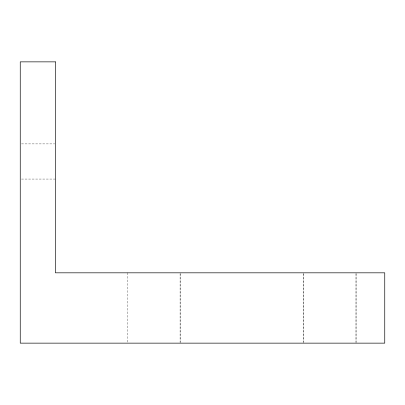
<?xml version="1.0" encoding="UTF-8"?>
<svg xmlns="http://www.w3.org/2000/svg" width="405" height="405" viewBox="0 0 405 405"><rect width="100%" height="100%" fill="white"/><g stroke="black" fill="none" stroke-linecap="round" stroke-linejoin="round"><path stroke-width="0.3" stroke-dasharray="2.02 1.52" d="M21.505 143.897L54.781 143.897M21.505 179.061L55.409 179.061M127.615 272.823L127.61 342.514M356.035 342.514L356.035 272.823L356.015 342.514M303.315 342.514L303.315 272.823L303.294 342.514M180.114 342.514L180.114 272.823L180.109 342.514"/><path stroke-width="0.61" d="M55.409 61.859L20.25 61.859L20.25 343.141L384.75 343.141L384.75 272.823L55.409 272.823L55.409 61.859"/></g></svg>
